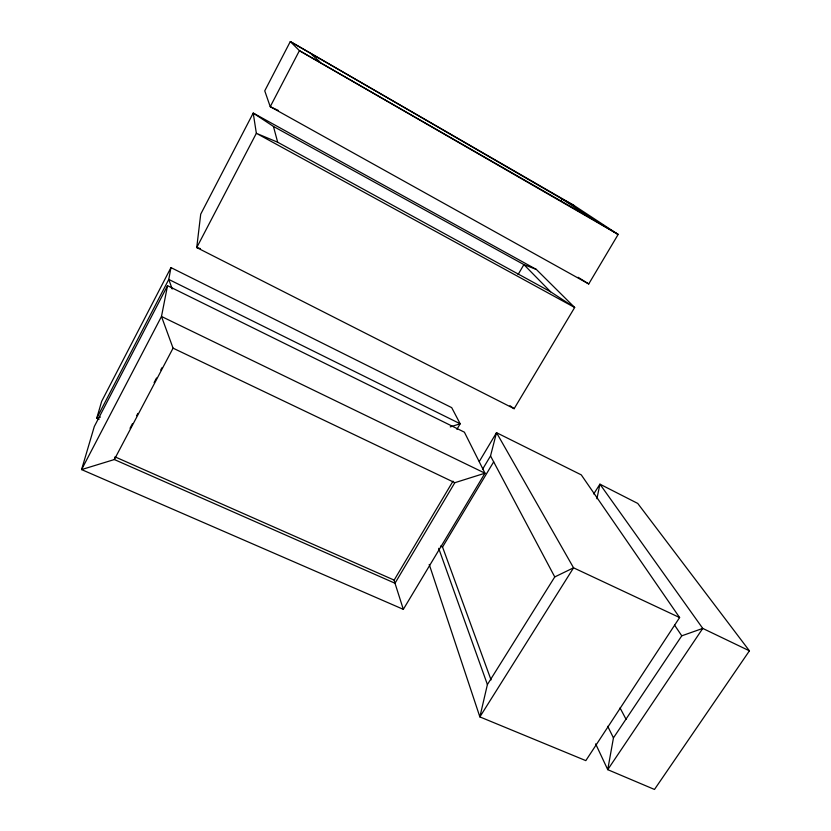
<?xml version="1.0" encoding="UTF-8"?>
<svg xmlns="http://www.w3.org/2000/svg" width="831" height="831" viewBox="0 0 831 831"><rect width="100%" height="100%" fill="white"/><g stroke="black" fill="none" stroke-linecap="round" stroke-linejoin="round"><path stroke-width="1.25" d="M749.417 650.829L702.756 628.413L681.773 635.819L613.455 737.866L607.741 769.662L654.485 789.45L749.417 650.829L637.741 503.43L599.93 484.172L593.718 493.967M456.915 429.357L460.177 423.779L451.7 407.637L170.957 267.603L168.766 279.424L96.76 418.19L99.128 419.25M167.53 285.687L161.484 316.476L81.583 469.588L403.326 609.341L484.982 473.203L464.394 432.182L167.53 285.687L94.308 426.511L81.583 469.588L114.346 459.543L394.995 583.237L403.326 609.341M596.907 498.735L599.93 484.172L702.756 628.413L607.741 769.662L595.64 743.88M679.613 617.558L573.556 567.812L554.755 576.932L487.402 684.557L479.871 716.904L585.824 760.625L679.613 617.558L581.274 474.875L496.512 432.671L479.331 461.434M114.771 457.746L114.346 459.543L173.066 348.158L161.484 316.476L484.982 473.203L454.827 482.697L394.995 583.237L394.154 580.111L453.009 481.149M482.562 469.255L490.529 455.939L496.512 432.671L573.556 567.812L479.871 716.904L429.222 564.436M170.957 267.603L101.652 401.363L96.76 418.19L100.437 417.058M130.031 428.287L132.441 423.717M136.658 415.718L137.863 413.433M154.119 382.582L156.529 378.012M160.736 370.024L161.941 367.738M560.873 201.029L562.068 198.973L573.774 205.309L618.15 234.446L588.732 283.963L270.241 106.68L264.746 90.849L290.31 41.55L573.774 205.309M518.077 274.562L523.894 264.601L536.317 269.421L574.668 307.491L514.14 408.696L196.739 247.565L200.718 214.159L253.216 113.068L536.317 269.421M491.048 679.914L442.549 547.037L493.707 461.797M450.277 426.885L460.177 423.779L168.766 279.424L172.194 289.011M200.448 248.583L196.739 247.565L256.353 133.303L253.216 113.068L273.441 126.426L523.894 264.601L550.579 291.774L574.668 307.491L256.353 133.303L277.668 142.226L550.579 291.774M114.979 456.853L394.154 580.111M440.482 546.092L442.549 547.037M278.406 110.492L270.241 106.68L299.42 50.66L290.31 41.55L562.068 198.973L593.168 219.509L618.15 234.446L299.42 50.66L593.168 219.509M173.066 348.158L454.827 482.697M578.106 277.284L588.732 283.963M509.964 405.694L514.14 408.696M311.293 54.119L319.904 61.899M674.554 625.109L681.773 635.819M490.529 455.939L554.755 576.932M620.061 707.908L626.096 719.397M607.71 726.304L613.455 737.866M438.685 548.325L487.402 684.557M273.441 126.426L277.668 142.226"/></g></svg>
